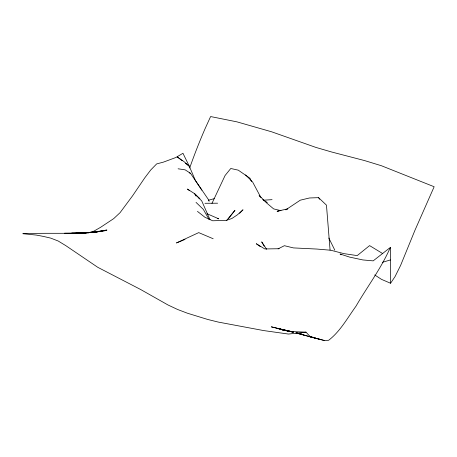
<?xml version="1.0" encoding="UTF-8"?>
<svg xmlns="http://www.w3.org/2000/svg" width="457" height="457" viewBox="0 0 457 457"><rect width="100%" height="100%" fill="white"/><g stroke="black" fill="none" stroke-linecap="round" stroke-linejoin="round"><path stroke-width="0.69" d="M341.156 254.806L340.002 253.978L349.548 257.085L362.915 259.947L373.18 260.867L390.347 247.437C381.247 268.31 367.348 286.585 355.969 306.23C347.474 317.952 340.248 331.394 328.623 340.294L324.167 340.448L295.662 332.936M211.957 203.405L225.084 175.505L230.768 168.49L238.268 170.164L250.025 178.27L251.47 181.526M374.717 274.948L381.532 279.381L390.575 283.249L395.037 276.611L400.618 265.368L415.03 230.088L434.15 186.742L381.389 165.725L364.4 160.533L331.548 151.975L315.878 147.405L271.624 131.799L236.96 121.859L210.603 116.552L205.039 128.777A236.218 95.273 -69.2 0 0 189.672 168.005M228.614 218.475L234.955 210.317L226.569 220.52M239.611 213.31L243.004 209.786L237.423 214.807L231.865 218.503L226.364 220.36L212.682 220.777L204.936 217.275L197.458 211.385M278.096 248.854L284.385 245.7L293.428 247.911L316.958 249.059L330.748 250.236L343.932 253.629L357.208 255.606L369.593 245.609L382.789 253.635M183.234 240.182L185.045 239.405M182.617 240.433L176.431 242.958L198.721 232.619L213.168 238.743M287.122 209.375L285.796 209.832L300.283 200.183L309.48 197.978L318.569 197.658L326.464 205.153L330.074 250.122M88.15 232.887L93.845 231.173L100.609 227.3L113.713 218.617L120.071 212.659L132.547 195.847L144.772 177.847L150.77 169.935L156.654 163.914L163.355 162.144L175.876 157.499L182.96 153.278L189.261 166.199L195.442 180.549L208.975 200.389M382.429 262.301L390.449 259.942L390.347 247.437M214.259 198.652L208.323 200.275L209.157 201.32M287.773 208.838L277.096 211.277L279.044 211.083M96.753 231.916L106.892 230.031L92.925 232.202L71.223 233.259L85.562 232.916L77.97 233.304L91.04 232.487L77.97 233.304M324.167 340.448L310.4 336.923L306.019 332.148L288.447 334.056L263.649 330.571L218.246 322.071L207.672 319.449L187.359 313.194L177.579 309.469L168.039 304.996L140.533 289.447L97.758 267.299L65.825 245.655L58.159 240.993L50.721 238.12L43.495 236.44L36.434 235.092L22.85 233.704C43.746 232.899 64.654 233.71 85.562 232.916M88.315 232.807L106.744 230.442L92.417 232.402L99.42 231.573L84.853 232.99L70.155 233.533L77.262 233.327M92.417 232.402L99.757 231.391L86.27 232.842L91.046 232.504M263.238 200.206L272.064 199.658M279.136 248.728L264.809 248.945L256.308 243.724L260.262 246.626M204.97 203.285L217.623 203.199M64.608 233.19L83.545 233.11M306.019 332.148L288.15 331.422L289.544 331.582M72.246 233.184L73.6 233.298M290.943 331.748L293.034 331.988M178.099 168.787L185.176 169.861L190.512 173.317L201.891 190.215M217.361 218.595L218.709 218.817L206.998 213.705M293.731 332.068L282.123 329.954L292.92 331.999M293.645 331.976L276.548 328.257L293.051 332.073M280.969 210.666L273.623 208.895L266.282 202.668L259.125 195.362L259.827 196.476M292.806 331.976L271.304 326.835L290.172 331.485M296.439 332.959L303.894 334.907L296.719 333.01M308.618 336.392L319.78 339.294M296.399 332.845L310.4 336.923M299.666 333.353L301.694 333.953M309.138 336.158L315.227 337.963M189.204 172.843L190.512 173.317M198.801 197.921L199.886 198.766L194.642 193.717L187.433 189.061L189.598 190.746M262.769 199.549L267.339 202.514M182.16 160.71L177.247 156.911L184.04 161.658L189.261 166.199L185.439 163.24M196.03 202.394L203.296 209.352L209.14 219.594M245.569 174.928L252.681 182.103L261.004 197.721M194.642 193.717L201.76 200.983L210.043 219.777M266.631 249.282L261.701 241.884L264.186 246.14M318.569 197.658L319.649 199.286M195.002 194.311L196.064 196.104M328.817 238.023L334.821 250.162M390.449 259.942L390.575 283.249"/></g></svg>
